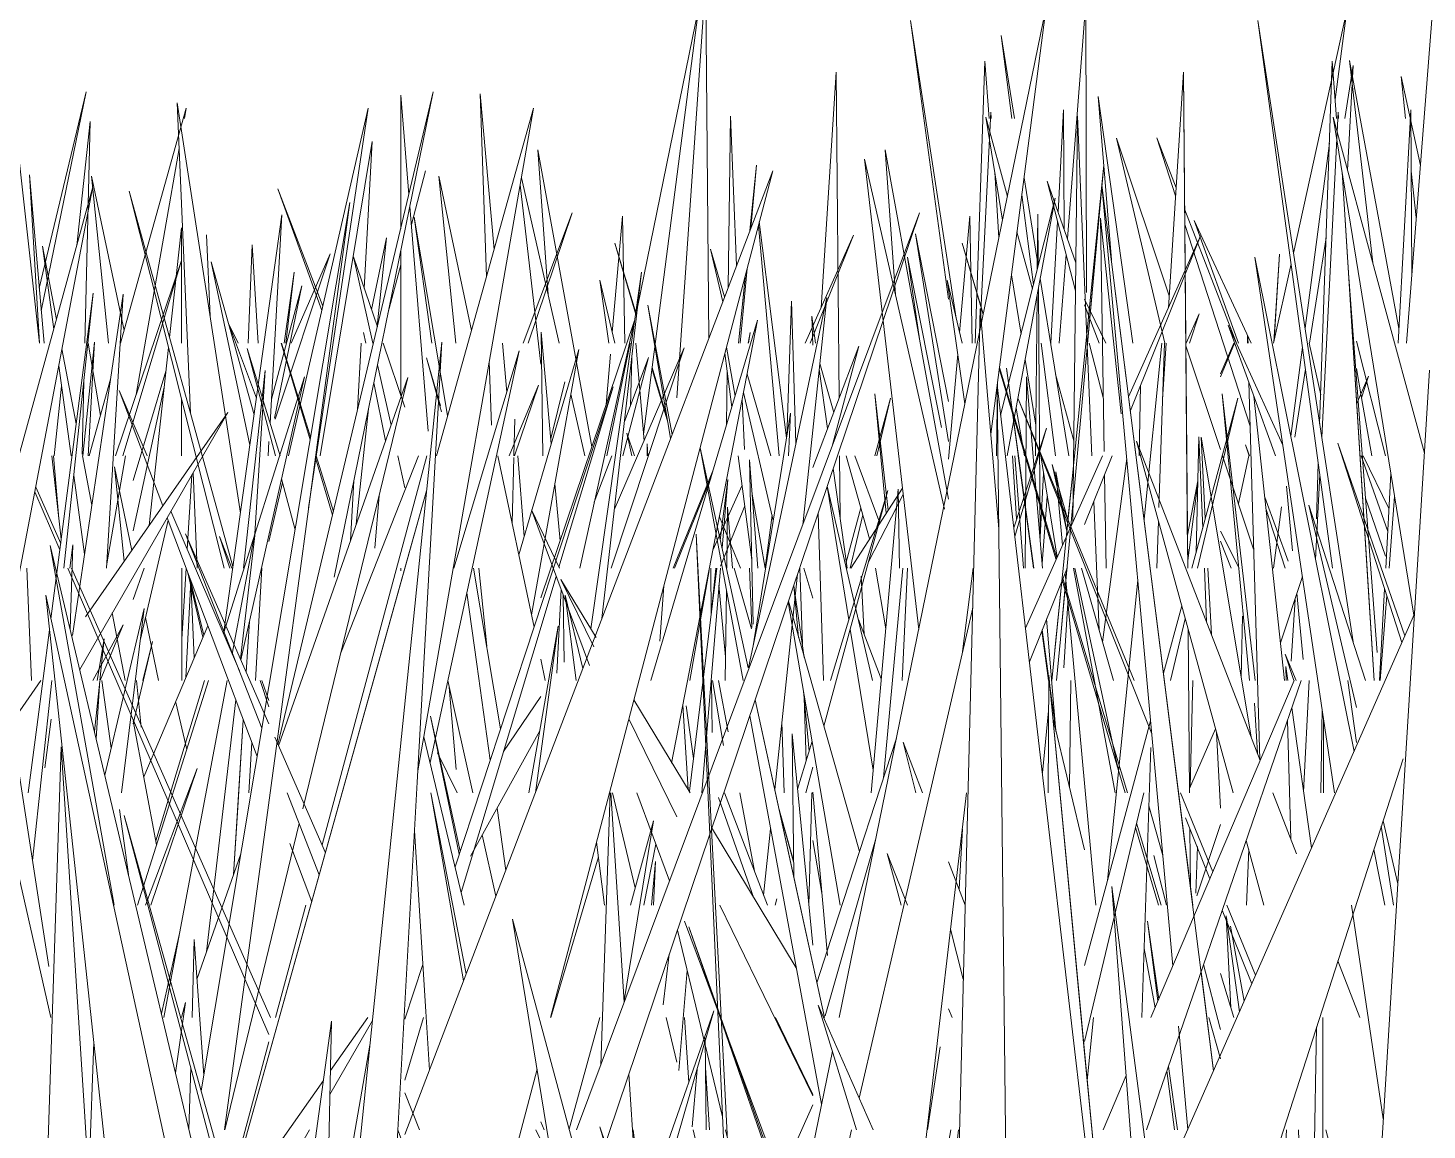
# Model space of a CAD drawing. Header units: millimetres. Extents: x -9575 to 27274, y -4387 to 11354.
# Drawn here: x -6753.72 to -6719.36, y 3088.62 to 3115.67 of the extents above; entities that cross this region are included whole.
import ezdxf

# ---------------------------------------------------------------- set-up
doc = ezdxf.new("R2010")
doc.units = ezdxf.units.MM
doc.layers.add('G-IMPT', color=8, linetype='Continuous', lineweight=9)

# ---------------------------------------------------------------- blocks, each defined once
blk = doc.blocks.new('Grass Array - 25_dwg-439225-North')
at = {"layer": 'G-IMPT'}
for p, q in [((-6737.783, 3106.59), (-6737.071, 3116.865)), ((-6736.998, 3108.05), (-6737.071, 3116.865)), ((-6722.636, 3110.147), (-6721.327, 3116.099)), ((-6721.614, 3113.917), (-6721.327, 3116.099)), ((-6729.816, 3115.485), (-6729.552, 3113.449)), ((-6729.816, 3115.485), (-6729.489, 3113.449)), ((-6720.692, 3109.908), (-6721.257, 3114.87)), ((-6720.047, 3108.298), (-6721.257, 3114.87)), ((-6719.883, 3113.449), (-6719.995, 3114.484)), ((-6719.521, 3112.296), (-6719.995, 3114.484)), ((-6749.728, 3106.217), (-6750.053, 3113.837)), ((-6748.502, 3103.758), (-6750.053, 3113.837)), ((-6744.564, 3114.024), (-6744.364, 3111.583)), ((-6744.564, 3114.024), (-6744.563, 3110.745)), ((-6742.272, 3110.235), (-6742.614, 3114.054)), ((-6742.46, 3109.559), (-6742.614, 3114.054)), ((-6745.265, 3112.881), (-6746.541, 3105.172)), ((-6746.541, 3105.172), (-6745.265, 3112.881)), ((-6745.265, 3112.881), (-6745.46, 3109.28)), ((-6725.794, 3107.931), (-6726.981, 3112.967)), ((-6725.689, 3109.094), (-6726.981, 3112.967)), ((-6722.354, 3108.304), (-6721.756, 3112.843)), ((-6719.62, 3111.022), (-6719.743, 3112.16)), ((-6729.255, 3111.997), (-6728.907, 3109.831)), ((-6727.99, 3109.216), (-6728.69, 3111.915)), ((-6727.982, 3109.909), (-6728.69, 3111.915)), ((-6748.684, 3102.449), (-6751.236, 3111.662)), ((-6748.902, 3102.413), (-6751.236, 3111.662)), ((-6746.5, 3108.739), (-6747.582, 3111.72)), ((-6746.476, 3108.844), (-6747.582, 3111.72)), ((-6729.83, 3106.166), (-6728.488, 3111.492)), ((-6729.67, 3105.172), (-6728.488, 3111.492)), ((-6729.31, 3111.578), (-6729.023, 3109.368)), ((-6744.339, 3111.288), (-6743.887, 3105.776)), ((-6728.93, 3109.739), (-6728.917, 3111.1)), ((-6728.907, 3109.827), (-6728.917, 3111.1)), ((-6749.947, 3110.767), (-6750.241, 3108.071)), ((-6749.947, 3110.767), (-6749.946, 3107.931)), ((-6727.284, 3105.273), (-6727.374, 3111.006)), ((-6726.872, 3106.196), (-6727.374, 3111.006)), ((-6749.246, 3108.593), (-6749.338, 3110.596)), ((-6745.282, 3108.761), (-6744.913, 3110.517)), ((-6745.141, 3108.35), (-6744.913, 3110.517)), ((-6731.922, 3110.619), (-6731.107, 3105.519)), ((-6731.922, 3110.619), (-6731.107, 3106.503)), ((-6748.212, 3110.346), (-6748.307, 3107.931)), ((-6748.212, 3110.346), (-6748.068, 3107.931)), ((-6747.649, 3106.068), (-6746.298, 3110.126)), ((-6747.254, 3107.931), (-6746.298, 3110.126)), ((-6744.563, 3110.195), (-6744.562, 3106.657)), ((-6736.61, 3109.068), (-6736.953, 3110.241)), ((-6736.655, 3108.95), (-6736.953, 3110.241)), ((-6751.565, 3105.172), (-6749.952, 3109.96)), ((-6751.392, 3105.172), (-6749.952, 3109.96)), ((-6748.269, 3105.43), (-6749.222, 3109.929)), ((-6748.165, 3106.177), (-6749.222, 3109.929)), ((-6723.124, 3107.931), (-6722.695, 3109.878)), ((-6728.857, 3109.521), (-6728.157, 3105.172)), ((-6747.74, 3106.559), (-6746.993, 3109.345)), ((-6747.661, 3106.093), (-6746.993, 3109.345)), ((-6734.099, 3109.059), (-6736.02, 3099.962)), ((-6734.099, 3109.059), (-6734.69, 3103.476)), ((-6728.974, 3105.172), (-6728.936, 3109.098)), ((-6728.859, 3103.095), (-6728.903, 3109.271)), ((-6735.084, 3105.634), (-6734.968, 3108.969)), ((-6734.856, 3105.472), (-6734.968, 3108.969)), ((-6727.246, 3107.931), (-6727.769, 3109.014)), ((-6727.406, 3107.931), (-6727.769, 3108.879)), ((-6741.123, 3101.682), (-6738.824, 3108.493)), ((-6740.168, 3102.413), (-6738.824, 3108.493)), ((-6734.445, 3107.881), (-6734.468, 3108.6)), ((-6734.374, 3107.931), (-6734.468, 3108.6)), ((-6745.422, 3107.931), (-6745.477, 3108.198)), ((-6740.867, 3105.462), (-6741.114, 3108.202)), ((-6741.07, 3105.172), (-6741.114, 3108.202)), ((-6750.268, 3107.826), (-6750.745, 3103.456)), ((-6745.533, 3107.931), (-6745.622, 3106.299)), ((-6741.957, 3106.728), (-6742.065, 3107.931)), ((-6741.664, 3102.736), (-6740.19, 3107.775)), ((-6741.353, 3101.267), (-6740.19, 3107.775)), ((-6739.396, 3102.413), (-6737.603, 3107.817)), ((-6739.319, 3103.843), (-6737.603, 3107.817)), ((-6736.43, 3106.366), (-6736.602, 3107.688)), ((-6736.352, 3106.629), (-6736.563, 3107.837)), ((-6733.311, 3107.862), (-6734.445, 3104.88)), ((-6733.311, 3107.862), (-6733.955, 3105.441)), ((-6728.837, 3107.931), (-6728.479, 3105.172)), ((-6727.304, 3106.569), (-6727.657, 3107.931)), ((-6724.431, 3105.323), (-6725.279, 3107.866)), ((-6722.704, 3105.647), (-6722.416, 3107.833)), ((-6721.969, 3106.663), (-6722.255, 3107.931)), ((-6743.584, 3106.394), (-6743.934, 3107.576)), ((-6743.563, 3106.246), (-6743.934, 3107.576)), ((-6742.336, 3105.919), (-6742.389, 3107.476)), ((-6739.109, 3105.172), (-6738.475, 3107.581)), ((-6739.074, 3105.989), (-6738.475, 3107.581)), ((-6733.929, 3106.236), (-6734.27, 3107.438)), ((-6744.936, 3105.536), (-6745.225, 3106.959)), ((-6740.533, 3106.985), (-6740.878, 3105.592)), ((-6735.47, 3105.172), (-6736.055, 3107.172)), ((-6734.081, 3105.836), (-6734.285, 3107.296)), ((-6729.928, 3105.172), (-6729.909, 3106.965)), ((-6729.192, 3107.107), (-6729.231, 3102.413)), ((-6729.192, 3107.107), (-6728.802, 3102.413)), ((-6728.802, 3102.413), (-6729.192, 3107.107)), ((-6735.414, 3103.577), (-6736.142, 3106.727)), ((-6749.945, 3106.546), (-6749.944, 3105.172)), ((-6745.654, 3103.489), (-6745.355, 3106.326)), ((-6741.786, 3105.172), (-6741.762, 3106.069)), ((-6735.916, 3100.451), (-6734.991, 3106.212)), ((-6735.038, 3105.172), (-6734.991, 3106.212)), ((-6739.014, 3105.724), (-6738.89, 3105.172)), ((-6739.014, 3105.724), (-6738.825, 3105.172)), ((-6738.825, 3105.172), (-6739.014, 3105.724)), ((-6724.96, 3105.631), (-6725.031, 3102.787)), ((-6724.96, 3105.631), (-6724.867, 3103.393)), ((-6723.715, 3105.172), (-6723.813, 3105.44)), ((-6723.727, 3105.172), (-6723.813, 3105.44)), ((-6751.354, 3102.584), (-6751.591, 3104.896)), ((-6751.17, 3102.848), (-6751.591, 3104.896)), ((-6741.829, 3103.521), (-6741.787, 3105.128)), ((-6741.531, 3103.189), (-6741.691, 3105.172)), ((-6739.81, 3104.032), (-6739.381, 3105.172)), ((-6735.942, 3102.614), (-6736.275, 3105.172)), ((-6735.793, 3102.413), (-6735.996, 3105.069)), ((-6735.907, 3101.036), (-6735.996, 3105.069)), ((-6733.047, 3103.127), (-6733.627, 3105.172)), ((-6732.797, 3103.515), (-6733.41, 3105.172)), ((-6723.615, 3102.879), (-6724.38, 3105.172)), ((-6723.989, 3103.998), (-6723.731, 3105.172)), ((-6749.808, 3102.877), (-6749.697, 3104.692)), ((-6749.565, 3102.413), (-6749.665, 3104.748)), ((-6745.716, 3104.56), (-6745.796, 3103.084)), ((-6737.876, 3102.413), (-6736.894, 3104.804)), ((-6737.839, 3102.413), (-6736.949, 3104.619)), ((-6733.602, 3102.413), (-6733.944, 3104.855)), ((-6727.239, 3102.413), (-6727.275, 3104.709)), ((-6725.24, 3103.224), (-6724.987, 3104.555)), ((-6740.651, 3103.08), (-6740.778, 3104.484)), ((-6735.615, 3102.413), (-6735.932, 3104.224)), ((-6733.56, 3101.143), (-6734.09, 3104.422)), ((-6732.975, 3099.654), (-6734.089, 3104.425)), ((-6733.508, 3102.413), (-6732.242, 3104.375)), ((-6733.074, 3102.569), (-6732.224, 3104.222)), ((-6733.012, 3096.895), (-6732.343, 3104.353)), ((-6732.315, 3102.413), (-6732.343, 3104.353)), ((-6725.235, 3102.599), (-6724.988, 3104.507)), ((-6722.657, 3102.836), (-6722.811, 3104.42)), ((-6736.535, 3103.907), (-6736.555, 3102.413)), ((-6736.555, 3102.413), (-6736.535, 3103.907)), ((-6736.535, 3103.907), (-6736.415, 3102.413)), ((-6722.767, 3102.583), (-6723.342, 3104.154)), ((-6722.843, 3102.413), (-6723.312, 3103.877)), ((-6722.933, 3103.915), (-6723.131, 3102.413)), ((-6720.38, 3102.705), (-6720.869, 3104.126)), ((-6734.184, 3099.654), (-6734.314, 3103.759)), ((-6723.968, 3102.413), (-6724.431, 3103.322)), ((-6724.169, 3102.413), (-6724.431, 3103.074)), ((-6749.943, 3102.413), (-6749.942, 3099.654)), ((-6749.942, 3100.666), (-6749.836, 3102.413)), ((-6744.561, 3102.413), (-6744.561, 3102.349)), ((-6736.942, 3101.259), (-6736.951, 3102.413)), ((-6734.818, 3102.266), (-6735.378, 3096.975)), ((-6734.699, 3100.544), (-6734.758, 3102.413)), ((-6734.445, 3101.67), (-6734.662, 3102.413)), ((-6724.826, 3102.413), (-6724.771, 3101.089)), ((-6749.841, 3099.725), (-6749.716, 3102.093)), ((-6749.634, 3100.212), (-6749.716, 3102.093)), ((-6740.733, 3099.833), (-6740.625, 3101.885)), ((-6738.103, 3101.973), (-6738.196, 3100.618)), ((-6736.562, 3101.867), (-6736.592, 3099.654)), ((-6736.592, 3099.654), (-6736.562, 3101.867)), ((-6740.549, 3100.105), (-6740.572, 3101.741)), ((-6722.399, 3100.168), (-6722.556, 3101.794)), ((-6750.513, 3099.654), (-6750.832, 3101.202)), ((-6728.699, 3101.167), (-6728.47, 3098.4)), ((-6728.47, 3098.4), (-6728.699, 3101.167)), ((-6732.963, 3097.45), (-6733.523, 3100.917)), ((-6750.936, 3098.51), (-6751.054, 3099.654)), ((-6743.371, 3099.493), (-6743.204, 3097.469)), ((-6736.918, 3098.378), (-6736.929, 3099.654)), ((-6725.108, 3099.654), (-6725.173, 3097.04)), ((-6734.607, 3097.682), (-6734.657, 3099.238)), ((-6735.146, 3096.895), (-6735.202, 3098.637)), ((-6734.537, 3094.136), (-6734.47, 3096.895)), ((-6735.48, 3096.011), (-6735.652, 3094.384)), ((-6734.218, 3094.433), (-6734.445, 3095.727))]:
    blk.add_line(p, q, dxfattribs=at)
blk = doc.blocks.new('Grass Array - Grass Array-440235-North')
blk.add_blockref('Grass Array - 25_dwg-439225-North', (0, 0))
blk = doc.blocks.new('Grass Array - 25_dwg-V28-North')
at = {"layer": 'G-IMPT'}
for p, q in [((-6727.713, 3108.162), (-6727.293, 3112.304)), ((-6727.695, 3107.931), (-6727.293, 3112.304)), ((-6728.175, 3103.596), (-6728.042, 3104.91)), ((-6728.451, 3102.658), (-6728.866, 3104.036)), ((-6728.469, 3102.618), (-6728.865, 3103.951)), ((-6728.499, 3100.404), (-6728.328, 3102.09)), ((-6728.361, 3100.67), (-6728.243, 3101.959))]:
    blk.add_line(p, q, dxfattribs=at)
blk = doc.blocks.new('Grass Array - 25_dwg-V32-North')
at = {"layer": 'G-IMPT'}
for p, q in [((-6727.713, 3108.162), (-6727.293, 3112.304)), ((-6727.695, 3107.931), (-6727.293, 3112.304)), ((-6728.469, 3102.618), (-6729.864, 3107.312)), ((-6728.451, 3102.658), (-6729.86, 3107.339)), ((-6729.219, 3103.847), (-6729.397, 3105.172)), ((-6729.218, 3103.902), (-6729.392, 3105.172)), ((-6728.175, 3103.596), (-6728.042, 3104.91)), ((-6728.574, 3099.654), (-6728.328, 3102.09)), ((-6728.361, 3100.67), (-6728.243, 3101.959)), ((-6737.126, 3099.764), (-6737.198, 3101.162)), ((-6737.143, 3099.654), (-6737.209, 3101.1))]:
    blk.add_line(p, q, dxfattribs=at)
blk = doc.blocks.new('Grass Array - 25_dwg-V36-North')
at = {"layer": 'G-IMPT'}
for p, q in [((-6727.713, 3108.162), (-6727.293, 3112.304)), ((-6727.695, 3107.931), (-6727.293, 3112.304)), ((-6728.469, 3102.618), (-6729.864, 3107.312)), ((-6728.451, 3102.658), (-6729.86, 3107.339)), ((-6729.026, 3102.413), (-6729.685, 3107.322)), ((-6729.015, 3102.413), (-6729.685, 3107.322)), ((-6728.175, 3103.596), (-6728.042, 3104.91)), ((-6728.574, 3099.654), (-6728.328, 3102.09)), ((-6728.361, 3100.67), (-6728.243, 3101.959)), ((-6737.126, 3099.764), (-6737.198, 3101.162)), ((-6737.143, 3099.654), (-6737.209, 3101.1)), ((-6728.656, 3099.654), (-6728.819, 3100.868)), ((-6728.465, 3098.381), (-6728.808, 3100.896))]:
    blk.add_line(p, q, dxfattribs=at)
blk = doc.blocks.new('Grass Array - Grass Array-440908-North')
for name in ['Grass Array - 25_dwg-V32-North', 'Grass Array - 25_dwg-V36-North', 'Grass Array - 25_dwg-V36-North', 'Grass Array - 25_dwg-V28-North']:
    blk.add_blockref(name, (0, 0))
blk = doc.blocks.new('Grass Array - 25_dwg-V38-North')
at = {"layer": 'G-IMPT'}
for p, q in [((-6735.986, 3110.702), (-6735.823, 3112.304)), ((-6735.966, 3110.754), (-6735.823, 3112.304)), ((-6723.118, 3107.958), (-6722.983, 3110.12)), ((-6723.108, 3108.002), (-6722.983, 3110.12)), ((-6736.225, 3107.931), (-6736.056, 3109.77)), ((-6736.243, 3108.162), (-6736.095, 3109.62)), ((-6738.001, 3105.991), (-6738.394, 3107.312)), ((-6738.024, 3106.123), (-6738.39, 3107.339))]:
    blk.add_line(p, q, dxfattribs=at)
blk = doc.blocks.new('Grass Array - 25_dwg-V42-North')
at = {"layer": 'G-IMPT'}
for p, q in [((-6727.74, 3116.294), (-6728.191, 3110.501)), ((-6727.74, 3116.294), (-6727.723, 3109.175)), ((-6738.75, 3108.822), (-6737.241, 3116.187)), ((-6738.603, 3105.703), (-6737.241, 3116.187)), ((-6730.922, 3108.551), (-6732.04, 3115.854)), ((-6731.107, 3109.011), (-6732.04, 3115.854)), ((-6730.456, 3107.931), (-6730.216, 3114.861)), ((-6730.109, 3113.449), (-6730.216, 3114.861)), ((-6733.866, 3114.584), (-6734.238, 3108.803)), ((-6733.866, 3114.584), (-6733.798, 3106.58)), ((-6733.798, 3106.58), (-6733.866, 3114.584)), ((-6721.376, 3113.449), (-6721.172, 3114.749)), ((-6721.311, 3112.185), (-6721.172, 3114.749)), ((-6753.441, 3109.285), (-6752.293, 3114.105)), ((-6753.393, 3108.729), (-6752.293, 3114.105)), ((-6727.109, 3109.984), (-6727.434, 3113.989)), ((-6727.434, 3113.989), (-6726.584, 3107.931)), ((-6749.833, 3113.7), (-6751.446, 3107.931)), ((-6751.446, 3107.931), (-6749.833, 3113.7)), ((-6749.833, 3113.7), (-6749.877, 3113.449)), ((-6736.519, 3109.305), (-6736.468, 3113.505)), ((-6736.314, 3109.843), (-6736.468, 3113.505)), ((-6730.068, 3113.603), (-6730.342, 3108.225)), ((-6729.783, 3110.952), (-6730.195, 3113.486)), ((-6729.664, 3111.534), (-6730.195, 3113.486)), ((-6730.068, 3113.603), (-6730.059, 3113.449)), ((-6730.059, 3113.449), (-6730.068, 3113.603)), ((-6728.42, 3111.151), (-6728.282, 3113.659)), ((-6728.265, 3110.713), (-6728.282, 3113.659)), ((-6725.991, 3112.972), (-6725.531, 3111.55)), ((-6725.991, 3112.972), (-6725.518, 3111.751)), ((-6725.518, 3111.751), (-6725.991, 3112.972)), ((-6750.005, 3112.715), (-6751.06, 3106.671)), ((-6740.942, 3109.121), (-6741.193, 3112.679)), ((-6739.871, 3105.392), (-6741.193, 3112.679)), ((-6744.303, 3110.847), (-6743.958, 3112.163)), ((-6735.986, 3110.702), (-6735.823, 3112.304)), ((-6735.966, 3110.754), (-6735.823, 3112.304)), ((-6729.975, 3112.135), (-6729.873, 3110.516)), ((-6729.873, 3110.516), (-6729.975, 3112.135)), ((-6751.74, 3107.931), (-6752.159, 3112.037)), ((-6751.358, 3108.246), (-6752.159, 3112.037)), ((-6741.123, 3107.418), (-6741.631, 3111.82)), ((-6740.67, 3107.931), (-6741.6, 3111.997)), ((-6741.553, 3107.931), (-6740.355, 3111.134)), ((-6741.436, 3107.931), (-6740.355, 3111.134)), ((-6725.307, 3111.206), (-6724.04, 3107.931)), ((-6724.04, 3107.931), (-6725.307, 3111.206)), ((-6739.367, 3108.198), (-6739.119, 3111.048)), ((-6739.061, 3107.931), (-6739.119, 3111.048)), ((-6735.78, 3110.823), (-6735.266, 3105.172)), ((-6735.756, 3110.912), (-6735.088, 3105.609)), ((-6735.088, 3105.609), (-6735.756, 3110.912)), ((-6728.598, 3107.931), (-6728.433, 3110.924)), ((-6725.304, 3110.848), (-6723.704, 3105.896)), ((-6723.985, 3107.931), (-6725.074, 3110.944)), ((-6723.673, 3107.931), (-6725.074, 3110.944)), ((-6738.785, 3108.651), (-6739.308, 3110.39)), ((-6738.788, 3108.638), (-6739.308, 3110.39)), ((-6734.627, 3107.931), (-6733.441, 3110.587)), ((-6734.509, 3107.931), (-6733.441, 3110.587)), ((-6729.048, 3109.268), (-6729.428, 3110.666)), ((-6722.242, 3107.931), (-6721.836, 3110.52)), ((-6728.221, 3110.108), (-6728.391, 3107.931)), ((-6723.118, 3107.958), (-6722.983, 3110.12)), ((-6723.108, 3108.002), (-6722.983, 3110.12)), ((-6744.877, 3108.663), (-6744.563, 3109.858)), ((-6736.225, 3107.931), (-6736.056, 3109.77)), ((-6731.81, 3107.981), (-6732.118, 3110.043)), ((-6731.278, 3105.866), (-6732.118, 3110.043)), ((-6747.43, 3107.931), (-6747.182, 3109.678)), ((-6747.382, 3107.931), (-6747.182, 3109.678)), ((-6739.452, 3107.931), (-6739.676, 3109.479)), ((-6739.302, 3107.931), (-6739.676, 3109.479)), ((-6736.266, 3107.931), (-6736.095, 3109.62)), ((-6729.329, 3108.153), (-6729.565, 3109.609)), ((-6725.272, 3107.931), (-6724.953, 3108.655)), ((-6725.187, 3107.931), (-6724.953, 3108.655)), ((-6752.085, 3107.957), (-6752.37, 3105.172)), ((-6752.085, 3107.957), (-6752.241, 3105.172)), ((-6751.941, 3106.159), (-6752.241, 3107.931)), ((-6739.52, 3106.431), (-6739.413, 3107.661)), ((-6739.498, 3105.172), (-6738.932, 3107.931)), ((-6738.588, 3105.534), (-6738.79, 3107.931)), ((-6724.431, 3107.184), (-6724.105, 3107.931)), ((-6724.431, 3107.104), (-6724.087, 3107.931)), ((-6738.921, 3106.393), (-6738.891, 3107.583)), ((-6738.001, 3105.991), (-6738.394, 3107.312)), ((-6738.024, 3106.123), (-6738.39, 3107.339)), ((-6728.966, 3105.919), (-6729.228, 3107.533)), ((-6751.692, 3107.049), (-6752.217, 3105.172)), ((-6752.217, 3105.172), (-6751.692, 3107.049)), ((-6751.139, 3104.563), (-6750.331, 3107.246)), ((-6736.56, 3105.929), (-6736.544, 3107.24)), ((-6728.035, 3105.54), (-6728.48, 3107.177)), ((-6722.604, 3105.628), (-6722.342, 3107.293)), ((-6751.139, 3103.33), (-6750.374, 3106.856)), ((-6740.039, 3105.172), (-6740.385, 3106.685)), ((-6732.591, 3103.834), (-6732.922, 3106.69)), ((-6732.64, 3103.758), (-6732.922, 3106.69)), ((-6736.123, 3105.32), (-6736.175, 3106.554)), ((-6732.916, 3105.172), (-6732.535, 3106.583)), ((-6732.871, 3105.172), (-6732.535, 3106.583)), ((-6729.452, 3106.34), (-6729.245, 3105.172)), ((-6751.322, 3105.172), (-6751.785, 3102.52)), ((-6733.787, 3105.172), (-6733.774, 3103.639)), ((-6733.774, 3103.639), (-6733.787, 3105.172)), ((-6729.535, 3105.172), (-6729.436, 3103.619)), ((-6729.436, 3103.619), (-6729.535, 3105.172)), ((-6729.269, 3102.413), (-6729.479, 3105.172)), ((-6728.441, 3102.681), (-6728.845, 3105.172)), ((-6728.86, 3103.182), (-6728.774, 3104.734)), ((-6736.895, 3102.851), (-6736.181, 3104.45)), ((-6745.202, 3102.902), (-6745.095, 3104.197)), ((-6736.708, 3102.463), (-6736.114, 3103.939)), ((-6733.623, 3102.557), (-6733.263, 3103.888)), ((-6728.811, 3102.522), (-6728.683, 3104.173)), ((-6736.218, 3102.413), (-6736.736, 3103.67)), ((-6735.444, 3103.708), (-6735.615, 3102.415)), ((-6733.528, 3102.413), (-6733.216, 3103.723)), ((-6736.942, 3101.26), (-6736.825, 3102.413)), ((-6735.949, 3100.925), (-6736.371, 3102.413)), ((-6735.939, 3100.951), (-6736.001, 3102.413)), ((-6733.184, 3100.786), (-6733.258, 3102.212)), ((-6732.651, 3100.92), (-6732.901, 3102.413)), ((-6736.747, 3101.992), (-6736.585, 3100.23)), ((-6728.276, 3099.966), (-6728.177, 3101.561)), ((-6722.697, 3100.126), (-6722.597, 3101.645)), ((-6733.324, 3101.15), (-6732.761, 3099.696))]:
    blk.add_line(p, q, dxfattribs=at)
blk = doc.blocks.new('Grass Array - Grass Array-V47-North')
for name in ['Grass Array - 25_dwg-V42-North', 'Grass Array - 25_dwg-V38-North', 'Grass Array - 25_dwg-V38-North', 'Grass Array - 25_dwg-V38-North']:
    blk.add_blockref(name, (0, 0))
blk = doc.blocks.new('Grass Array - 25_dwg-V49-North')
at = {"layer": 'G-IMPT'}
for p, q in [((-6719.21, 3116.294), (-6719.861, 3107.931)), ((-6731.173, 3104.17), (-6728.711, 3116.187)), ((-6730.073, 3105.703), (-6728.711, 3116.187)), ((-6753.436, 3107.931), (-6754.29, 3115.61)), ((-6721.174, 3100.602), (-6723.51, 3115.854)), ((-6721.874, 3103.86), (-6723.51, 3115.854)), ((-6721.994, 3105.953), (-6721.686, 3114.861)), ((-6721.579, 3113.449), (-6721.686, 3114.861)), ((-6725.335, 3114.584), (-6725.708, 3108.803)), ((-6725.335, 3114.584), (-6725.236, 3102.741)), ((-6725.234, 3102.413), (-6725.335, 3114.584)), ((-6747.578, 3098.083), (-6743.763, 3114.105)), ((-6746.201, 3102.192), (-6743.763, 3114.105)), ((-6747.317, 3105.172), (-6745.362, 3113.705)), ((-6746.825, 3103.891), (-6745.362, 3113.705)), ((-6741.303, 3113.7), (-6744.141, 3097.439)), ((-6741.303, 3113.7), (-6743.687, 3105.172)), ((-6743.687, 3105.172), (-6741.303, 3113.7)), ((-6728.059, 3103.536), (-6727.938, 3113.505)), ((-6727.587, 3105.172), (-6727.938, 3113.505)), ((-6721.538, 3113.603), (-6721.944, 3105.629)), ((-6719.679, 3101.255), (-6721.665, 3113.486)), ((-6719.42, 3105.23), (-6721.665, 3113.486)), ((-6721.538, 3113.603), (-6721.529, 3113.449)), ((-6721.529, 3113.449), (-6721.538, 3113.603)), ((-6720.068, 3107.931), (-6719.752, 3113.659)), ((-6719.729, 3109.618), (-6719.752, 3113.659)), ((-6752.194, 3113.373), (-6752.522, 3110.328)), ((-6752.194, 3113.373), (-6752.325, 3107.931)), ((-6732.412, 3109.121), (-6732.663, 3112.679)), ((-6731.107, 3104.106), (-6732.663, 3112.679)), ((-6740.884, 3091.377), (-6735.428, 3112.163)), ((-6739.707, 3100.956), (-6735.428, 3112.163)), ((-6731.842, 3100.905), (-6733.173, 3112.449)), ((-6731.208, 3103.859), (-6733.173, 3112.449)), ((-6728.574, 3099.654), (-6727.293, 3112.304)), ((-6728.361, 3100.67), (-6727.293, 3112.304)), ((-6721.445, 3112.135), (-6720.801, 3101.96)), ((-6720.655, 3099.654), (-6721.445, 3112.135)), ((-6753.434, 3107.931), (-6753.679, 3112.067)), ((-6753.325, 3107.931), (-6753.679, 3112.067)), ((-6743.21, 3107.931), (-6743.629, 3112.037)), ((-6742.828, 3108.246), (-6743.629, 3112.037)), ((-6727.34, 3111.815), (-6725.598, 3092.648)), ((-6727.34, 3111.815), (-6725.901, 3100.398)), ((-6724.6, 3090.071), (-6727.34, 3111.815)), ((-6762.633, 3073.653), (-6752.134, 3111.737)), ((-6754.308, 3100.295), (-6752.134, 3111.737)), ((-6749.466, 3089.58), (-6745.813, 3111.385)), ((-6748.907, 3100.849), (-6747.482, 3111.083)), ((-6747.773, 3105.973), (-6747.482, 3111.083)), ((-6747.339, 3100.092), (-6745.813, 3111.385)), ((-6736.973, 3095.88), (-6731.825, 3111.134)), ((-6736.004, 3099.962), (-6731.825, 3111.134)), ((-6743.411, 3106.159), (-6744.234, 3111.029)), ((-6743.8, 3107.931), (-6744.234, 3111.029)), ((-6730.836, 3108.198), (-6730.589, 3111.048)), ((-6730.531, 3107.931), (-6730.589, 3111.048)), ((-6730.255, 3108.651), (-6730.778, 3110.39)), ((-6730.258, 3108.638), (-6730.778, 3110.39)), ((-6726.685, 3106.615), (-6724.911, 3110.587)), ((-6726.643, 3106.281), (-6724.911, 3110.587)), ((-6753.087, 3108.28), (-6753.365, 3110.314)), ((-6753.022, 3108.515), (-6753.365, 3110.314)), ((-6745.251, 3107.931), (-6745.724, 3110.052)), ((-6745.137, 3108.336), (-6745.724, 3110.052)), ((-6721.626, 3096.895), (-6723.587, 3110.043)), ((-6721.411, 3099.208), (-6723.587, 3110.043)), ((-6739.893, 3100.922), (-6738.652, 3109.678)), ((-6739.623, 3101.175), (-6738.652, 3109.678)), ((-6730.707, 3106.444), (-6731.146, 3109.479)), ((-6730.772, 3107.931), (-6731.146, 3109.479)), ((-6720.581, 3100.338), (-6721.281, 3109.545)), ((-6753.156, 3101.165), (-6752.115, 3109.161)), ((-6752.836, 3102.413), (-6752.115, 3109.161)), ((-6752.627, 3100.759), (-6751.382, 3109.137)), ((-6751.791, 3102.413), (-6751.382, 3109.137)), ((-6737.899, 3105.692), (-6738.498, 3108.87)), ((-6737.934, 3105.6), (-6738.498, 3108.87)), ((-6730.954, 3084.079), (-6730.331, 3108.781)), ((-6729.877, 3103.376), (-6730.331, 3108.781)), ((-6748.108, 3106.583), (-6748.792, 3108.415)), ((-6748.557, 3107.931), (-6748.792, 3108.415)), ((-6738.423, 3099.654), (-6735.798, 3108.496)), ((-6737.91, 3097.625), (-6735.798, 3108.496)), ((-6723.082, 3105.172), (-6724.238, 3108.375)), ((-6722.9, 3105.434), (-6724.238, 3108.375)), ((-6736.029, 3107.931), (-6735.978, 3108.2)), ((-6735.978, 3108.2), (-6736.025, 3107.931)), ((-6723.749, 3107.931), (-6723.77, 3108.129)), ((-6723.764, 3107.931), (-6723.77, 3108.129)), ((-6720.375, 3105.172), (-6721.093, 3107.986)), ((-6752.533, 3105.955), (-6752.883, 3107.791)), ((-6747.525, 3105.172), (-6748.339, 3107.8)), ((-6747.642, 3105.172), (-6748.339, 3107.8)), ((-6746.789, 3105.558), (-6747.499, 3107.931)), ((-6746.778, 3105.624), (-6747.491, 3107.931)), ((-6743.555, 3107.957), (-6746.553, 3078.615)), ((-6744.461, 3106.362), (-6744.998, 3107.931)), ((-6743.555, 3107.957), (-6744.157, 3097.154)), ((-6743.844, 3097.642), (-6741.651, 3107.745)), ((-6743.257, 3102.413), (-6741.651, 3107.745)), ((-6731.107, 3105.083), (-6730.883, 3107.661)), ((-6726.306, 3103.612), (-6725.869, 3107.931)), ((-6725.942, 3103.896), (-6725.806, 3107.931)), ((-6725.764, 3107.931), (-6725.853, 3106.551)), ((-6752.661, 3105.172), (-6752.963, 3107.375)), ((-6744.802, 3105.917), (-6745.134, 3107.405)), ((-6728.469, 3102.618), (-6729.864, 3107.312)), ((-6728.451, 3102.658), (-6729.86, 3107.339)), ((-6729.026, 3102.413), (-6729.685, 3107.322)), ((-6729.015, 3102.413), (-6729.685, 3107.322)), ((-6720.967, 3106.595), (-6721.093, 3107.31)), ((-6752.348, 3106.982), (-6752.391, 3105.212)), ((-6748.92, 3100.806), (-6746.928, 3107.11)), ((-6748.49, 3100.162), (-6746.928, 3107.11)), ((-6747.891, 3107.265), (-6748.429, 3102.413)), ((-6747.891, 3107.265), (-6748.143, 3103.265)), ((-6748.143, 3103.265), (-6747.891, 3107.265)), ((-6747.563, 3098.048), (-6744.389, 3107.095)), ((-6746.967, 3096.505), (-6744.389, 3107.095)), ((-6723.463, 3097.715), (-6723.736, 3106.985)), ((-6721.093, 3106.44), (-6720.794, 3107.128)), ((-6720.967, 3106.595), (-6720.794, 3107.128)), ((-6719.95, 3096.661), (-6719.294, 3107.268)), ((-6752.894, 3106.875), (-6753.078, 3105.172)), ((-6750.792, 3105.172), (-6751.479, 3106.774)), ((-6750.41, 3103.937), (-6751.479, 3106.774)), ((-6743.229, 3095.078), (-6739.346, 3106.862)), ((-6741.9, 3105.172), (-6741.176, 3106.902)), ((-6741.772, 3105.172), (-6741.176, 3106.902)), ((-6740.677, 3102.434), (-6739.346, 3106.862)), ((-6728.691, 3096.418), (-6729.916, 3106.911)), ((-6729.26, 3048), (-6729.916, 3106.911)), ((-6726.393, 3106.902), (-6726.43, 3105.172)), ((-6723.578, 3099.654), (-6724.391, 3106.69)), ((-6723.717, 3099.654), (-6724.391, 3106.69)), ((-6722.857, 3099.654), (-6723.609, 3106.631)), ((-6726.551, 3099.654), (-6729.398, 3106.564)), ((-6726.116, 3098.347), (-6729.398, 3106.564)), ((-6725.132, 3102.413), (-6724.005, 3106.583)), ((-6724.998, 3102.413), (-6724.005, 3106.583)), ((-6720.967, 3106.595), (-6720.714, 3105.172)), ((-6752.449, 3099.925), (-6748.809, 3106.23)), ((-6752.306, 3101.219), (-6748.809, 3106.23)), ((-6729.507, 3103.404), (-6728.703, 3105.846)), ((-6729.482, 3103.187), (-6728.703, 3105.846)), ((-6724.802, 3103.632), (-6724.906, 3105.623)), ((-6723.68, 3098.273), (-6724.906, 3105.623)), ((-6747.819, 3105.172), (-6747.799, 3105.519)), ((-6738.493, 3105.172), (-6738.512, 3105.466)), ((-6738.512, 3105.172), (-6738.512, 3105.466)), ((-6737.209, 3105.361), (-6736.153, 3099.654)), ((-6737.209, 3105.361), (-6736.03, 3099.962)), ((-6736.03, 3099.962), (-6737.209, 3105.361)), ((-6726.492, 3105.529), (-6724.12, 3096.895)), ((-6726.492, 3105.529), (-6723.453, 3097.689)), ((-6719.903, 3100.747), (-6721.546, 3105.481)), ((-6719.973, 3100.587), (-6721.546, 3105.481)), ((-6752.901, 3103.125), (-6753.129, 3105.172)), ((-6752.957, 3103.628), (-6753.089, 3105.172)), ((-6752.152, 3103.96), (-6752.383, 3105.172)), ((-6746.237, 3103.713), (-6746.659, 3105.122)), ((-6746.216, 3103.804), (-6746.638, 3105.172)), ((-6746.497, 3095.62), (-6743.926, 3105.172)), ((-6746.035, 3100.334), (-6744.125, 3105.172)), ((-6744.461, 3104.386), (-6744.636, 3105.172)), ((-6741.289, 3100.964), (-6742.178, 3105.172)), ((-6729.219, 3100.938), (-6727.329, 3105.172)), ((-6728.19, 3103.244), (-6728.56, 3104.954)), ((-6728.176, 3103.598), (-6728.56, 3104.954)), ((-6727.769, 3103.48), (-6727.089, 3105.172)), ((-6726.73, 3105.105), (-6727.325, 3100.592)), ((-6722.074, 3103.62), (-6722.027, 3104.982)), ((-6720.322, 3103.313), (-6720.974, 3105.172)), ((-6720.291, 3103.873), (-6720.926, 3105.172)), ((-6752.33, 3102.758), (-6752.594, 3104.683)), ((-6747.159, 3103.352), (-6747.491, 3104.606)), ((-6736.715, 3103.101), (-6736.532, 3104.585)), ((-6736.672, 3102.902), (-6736.532, 3104.585)), ((-6728.473, 3104.775), (-6728.19, 3103.243)), ((-6728.473, 3104.775), (-6728.308, 3102.979)), ((-6721.991, 3104.714), (-6722.097, 3102.625)), ((-6720.372, 3102.413), (-6720.244, 3104.734)), ((-6752.936, 3102.859), (-6753.55, 3104.282)), ((-6752.915, 3103.016), (-6753.528, 3104.399)), ((-6748.972, 3086.271), (-6743.928, 3104.311)), ((-6747.799, 3103.069), (-6747.468, 3104.516)), ((-6743.928, 3104.311), (-6744.516, 3102.208)), ((-6734.171, 3098.533), (-6732.6, 3104.315)), ((-6734.01, 3099.654), (-6732.6, 3104.315)), ((-6731.173, 3104.17), (-6733.794, 3091.377)), ((-6727.406, 3100.877), (-6727.54, 3104.05)), ((-6721.093, 3098.99), (-6722.262, 3103.956)), ((-6720.867, 3099.654), (-6722.262, 3103.956)), ((-6720.29, 3102.413), (-6720.153, 3104.173)), ((-6750.956, 3100.665), (-6750.278, 3103.587)), ((-6748.092, 3097.785), (-6750.3, 3103.647)), ((-6748.526, 3099.887), (-6750.207, 3103.809)), ((-6739.93, 3100.019), (-6741.355, 3103.844)), ((-6740.667, 3102.413), (-6741.355, 3103.844)), ((-6725.992, 3102.413), (-6725.953, 3103.568)), ((-6721.874, 3103.86), (-6721.677, 3102.413)), ((-6749.847, 3103.254), (-6747.975, 3098.482)), ((-6749.847, 3103.254), (-6747.799, 3098.587)), ((-6747.799, 3098.587), (-6749.847, 3103.254)), ((-6748.711, 3102.413), (-6749.013, 3103.184)), ((-6748.762, 3102.413), (-6749.013, 3103.184)), ((-6748.705, 3100.305), (-6748.133, 3103.349)), ((-6748.501, 3100.186), (-6748.133, 3103.349)), ((-6736.973, 3095.88), (-6737.306, 3103.246)), ((-6736.784, 3093.163), (-6737.306, 3103.246)), ((-6749.146, 3086.025), (-6753.171, 3102.964)), ((-6751.599, 3094.136), (-6753.171, 3102.964)), ((-6752.691, 3102.413), (-6752.62, 3102.986)), ((-6752.684, 3100.915), (-6752.62, 3102.986)), ((-6753.744, 3102.413), (-6753.63, 3099.654)), ((-6747.799, 3090.963), (-6752.743, 3102.413)), ((-6751.481, 3099.777), (-6752.648, 3102.413)), ((-6751.139, 3101.64), (-6750.861, 3102.413)), ((-6749.42, 3100.717), (-6749.792, 3102.298)), ((-6749.398, 3100.768), (-6749.741, 3102.163)), ((-6748.972, 3086.271), (-6744.516, 3102.208)), ((-6748.134, 3099.654), (-6747.976, 3102.413)), ((-6742.112, 3098.469), (-6742.778, 3102.413)), ((-6742.452, 3100.497), (-6742.647, 3102.413)), ((-6742.44, 3096.568), (-6740.745, 3102.206)), ((-6737.475, 3096.932), (-6736.8, 3102.413)), ((-6736.992, 3102.352), (-6737.46, 3099.654)), ((-6737.169, 3096.895), (-6736.712, 3102.413)), ((-6732.704, 3097.265), (-6732.235, 3102.413)), ((-6732.246, 3099.654), (-6732.117, 3102.413)), ((-6730.766, 3100.363), (-6730.5, 3102.413)), ((-6729.123, 3100.113), (-6728.198, 3102.413)), ((-6726.716, 3096.895), (-6728.301, 3102.158)), ((-6728.245, 3102.296), (-6727.547, 3094.727)), ((-6728.036, 3102.413), (-6727.014, 3096.895)), ((-6726.932, 3097.433), (-6728.01, 3102.413)), ((-6727.06, 3099.654), (-6727.841, 3102.413)), ((-6724.654, 3100.786), (-6724.739, 3102.413)), ((-6722.418, 3102.206), (-6722.957, 3100.577)), ((-6742.695, 3100.057), (-6742.94, 3101.805)), ((-6739.821, 3100.479), (-6740.629, 3102.136)), ((-6739.765, 3100.712), (-6740.629, 3102.136)), ((-6734.652, 3100.221), (-6734.907, 3101.976)), ((-6734.791, 3100.711), (-6734.907, 3101.976)), ((-6727.448, 3099.181), (-6728.319, 3102.113)), ((-6727.205, 3094.742), (-6726.458, 3102.113)), ((-6720.655, 3099.654), (-6720.801, 3101.96)), ((-6720.4, 3101.907), (-6720.524, 3099.654)), ((-6752.24, 3092.058), (-6753.283, 3101.744)), ((-6748.095, 3078.043), (-6753.283, 3101.744)), ((-6740.258, 3099.654), (-6740.524, 3101.748)), ((-6740.093, 3099.946), (-6740.524, 3101.748)), ((-6735.047, 3101.587), (-6733.771, 3094.136)), ((-6735.043, 3101.597), (-6733.294, 3095.454)), ((-6733.294, 3095.454), (-6735.043, 3101.597)), ((-6725.83, 3099.829), (-6725.382, 3101.488)), ((-6720.504, 3099.654), (-6720.342, 3101.737)), ((-6751.833, 3097.332), (-6750.863, 3101.423)), ((-6751.329, 3099.654), (-6751.647, 3101.315)), ((-6751.42, 3096.895), (-6750.863, 3101.423)), ((-6732.055, 3094.802), (-6730.516, 3101.44)), ((-6727.171, 3084.228), (-6719.664, 3101.29)), ((-6725.656, 3099.654), (-6725.294, 3101.17)), ((-6723.922, 3099.726), (-6723.89, 3101.231)), ((-6753.503, 3098.505), (-6753.192, 3100.894)), ((-6752.125, 3099.654), (-6751.378, 3101.018)), ((-6751.947, 3099.654), (-6751.378, 3101.018)), ((-6750.877, 3097.286), (-6749.301, 3100.995)), ((-6748.28, 3101.098), (-6748.358, 3099.86)), ((-6748.358, 3099.86), (-6748.28, 3101.098)), ((-6739.707, 3100.956), (-6744.461, 3088.506)), ((-6741.414, 3096.895), (-6740.696, 3100.989)), ((-6741.25, 3096.895), (-6740.696, 3100.989)), ((-6728.656, 3099.654), (-6728.819, 3100.868)), ((-6728.465, 3098.381), (-6728.808, 3100.896)), ((-6725.187, 3096.895), (-6725.221, 3100.903)), ((-6725.187, 3096.895), (-6725.221, 3100.903)), ((-6752.02, 3099.654), (-6751.845, 3100.674)), ((-6751.953, 3099.654), (-6751.845, 3100.674)), ((-6751.139, 3098.589), (-6750.659, 3100.611)), ((-6750.899, 3099.654), (-6750.659, 3100.611)), ((-6728.361, 3100.67), (-6728.454, 3099.654)), ((-6747.339, 3100.092), (-6748.889, 3088.618)), ((-6741.012, 3099.654), (-6741.123, 3100.178)), ((-6725.113, 3094.136), (-6725.901, 3100.398)), ((-6722.628, 3099.654), (-6722.838, 3100.302)), ((-6722.572, 3099.654), (-6722.838, 3100.302)), ((-6751.481, 3099.777), (-6747.76, 3091.377)), ((-6742.695, 3100.057), (-6742.365, 3097.701)), ((-6736.004, 3099.962), (-6740.247, 3088.618)), ((-6728.645, 3099.785), (-6728.661, 3096.895)), ((-6728.645, 3099.785), (-6727.782, 3090.679)), ((-6726.803, 3080.341), (-6728.645, 3099.785)), ((-6722.813, 3099.654), (-6722.822, 3099.994)), ((-6722.774, 3099.654), (-6722.822, 3099.994)), ((-6754.477, 3098.108), (-6753.399, 3099.654)), ((-6753.203, 3092.635), (-6754.286, 3099.654)), ((-6753.604, 3095.233), (-6753.131, 3099.654)), ((-6752.086, 3098.4), (-6751.955, 3099.635)), ((-6752.046, 3098.228), (-6751.966, 3099.533)), ((-6751.677, 3097.989), (-6751.905, 3099.654)), ((-6751.027, 3094.136), (-6749.284, 3099.654)), ((-6750.578, 3095.719), (-6749.381, 3099.654)), ((-6749.994, 3093.442), (-6748.827, 3099.654)), ((-6747.799, 3099.008), (-6748.019, 3099.654)), ((-6747.799, 3099.163), (-6747.975, 3099.654)), ((-6742.792, 3096.895), (-6743.407, 3099.654)), ((-6736.632, 3098.057), (-6736.907, 3099.654)), ((-6736.521, 3098.392), (-6736.76, 3099.654)), ((-6728.106, 3099.654), (-6728.138, 3097.027)), ((-6726.139, 3091.377), (-6722.617, 3099.654)), ((-6725.037, 3092.126), (-6722.447, 3099.654)), ((-6722.248, 3099.654), (-6722.388, 3096.92)), ((-6721.301, 3099.654), (-6721.093, 3098.13)), ((-6750.088, 3099.11), (-6749.82, 3097.959)), ((-6749.336, 3092.992), (-6748.617, 3099.18)), ((-6742.038, 3097.907), (-6741.123, 3099.257)), ((-6737.452, 3096.895), (-6738.836, 3099.178)), ((-6737.504, 3096.98), (-6737.633, 3099.051)), ((-6735.859, 3099.18), (-6734.94, 3094.973)), ((-6734.155, 3091.377), (-6735.859, 3099.18)), ((-6734.536, 3097.916), (-6734.671, 3099.394)), ((-6727.448, 3099.181), (-6726.768, 3096.895)), ((-6723.522, 3097.867), (-6723.594, 3099.095)), ((-6721.411, 3099.208), (-6721.15, 3097.912)), ((-6743.833, 3098.781), (-6743.127, 3095.388)), ((-6743.833, 3098.781), (-6743.103, 3095.459)), ((-6743.103, 3095.459), (-6743.833, 3098.781)), ((-6737.783, 3096.302), (-6738.959, 3098.712)), ((-6737.375, 3097.742), (-6737.555, 3099.031)), ((-6735.992, 3098.784), (-6734.229, 3089.249)), ((-6728.804, 3097.386), (-6728.65, 3098.907)), ((-6722.193, 3095.542), (-6722.679, 3098.981)), ((-6721.969, 3096.895), (-6721.933, 3098.957)), ((-6721.903, 3096.895), (-6721.9, 3098.731)), ((-6753.503, 3098.505), (-6753.713, 3096.895)), ((-6753.302, 3097.508), (-6753.153, 3098.706)), ((-6751.139, 3098.66), (-6750.559, 3095.62)), ((-6748.671, 3094.888), (-6748.432, 3098.687)), ((-6748.432, 3098.687), (-6748.567, 3096.539)), ((-6742.853, 3095.338), (-6741.148, 3098.414)), ((-6727.769, 3095.499), (-6728.543, 3098.703)), ((-6726.78, 3096.313), (-6726.145, 3098.664)), ((-6725.188, 3097.005), (-6724.553, 3098.469)), ((-6724.431, 3096.521), (-6724.528, 3098.38)), ((-6722.706, 3095.762), (-6722.786, 3098.67)), ((-6753.43, 3082.278), (-6752.905, 3098.024)), ((-6752.333, 3089.081), (-6752.905, 3098.024)), ((-6748.291, 3096.895), (-6748.221, 3098.127)), ((-6747.658, 3098.264), (-6746.412, 3095.426)), ((-6746.412, 3095.426), (-6747.658, 3098.264)), ((-6743.003, 3094.136), (-6743.996, 3098.273)), ((-6734.445, 3093.152), (-6734.948, 3098.343)), ((-6734.912, 3094.843), (-6734.948, 3098.343)), ((-6734.817, 3096.988), (-6734.461, 3098.166)), ((-6733.816, 3093.849), (-6732.388, 3098.238)), ((-6731.751, 3096.895), (-6732.223, 3098.135)), ((-6731.909, 3096.895), (-6732.223, 3098.135)), ((-6743.658, 3097.874), (-6743.181, 3096.895)), ((-6726.141, 3098.006), (-6726.364, 3091.377)), ((-6719.946, 3097.732), (-6725.555, 3080.341)), ((-6750.831, 3094.136), (-6749.563, 3097.493)), ((-6750.698, 3094.136), (-6749.563, 3097.493)), ((-6734.616, 3096.895), (-6734.445, 3097.525)), ((-6753.158, 3091.377), (-6754.477, 3097.188)), ((-6745.492, 3073.205), (-6744.157, 3097.154)), ((-6747.352, 3096.895), (-6746.563, 3094.885)), ((-6742.956, 3092.449), (-6743.824, 3096.895)), ((-6743.02, 3092.28), (-6743.807, 3096.807)), ((-6739.651, 3090.211), (-6739.421, 3096.895)), ((-6739.072, 3091.76), (-6739.4, 3096.895)), ((-6738.806, 3094.563), (-6739.363, 3096.895)), ((-6737.96, 3094.732), (-6738.766, 3096.895)), ((-6735.887, 3094.313), (-6736.759, 3096.78)), ((-6735.557, 3094.136), (-6736.608, 3096.895)), ((-6736.4, 3048), (-6730.666, 3096.895)), ((-6735.877, 3094.976), (-6736.239, 3096.895)), ((-6734.079, 3092.904), (-6734.445, 3096.915)), ((-6727.769, 3090.787), (-6726.313, 3096.895)), ((-6724.615, 3094.957), (-6725.414, 3096.895)), ((-6723.145, 3096.895), (-6722.566, 3095.401)), ((-6719.95, 3096.661), (-6720.872, 3081.767)), ((-6751.252, 3094.89), (-6751.471, 3096.485)), ((-6748.756, 3087.045), (-6751.36, 3096.336)), ((-6749.055, 3087.631), (-6751.36, 3096.336)), ((-6748.671, 3094.888), (-6748.567, 3096.539)), ((-6742.44, 3096.568), (-6743.078, 3094.448)), ((-6742.199, 3096.518), (-6741.985, 3094.992)), ((-6734.916, 3095.223), (-6735.283, 3096.542)), ((-6734.916, 3095.201), (-6735.269, 3096.48)), ((-6728.691, 3096.418), (-6723.037, 3048)), ((-6726.78, 3096.313), (-6727.769, 3092.654)), ((-6725.845, 3095.359), (-6726.189, 3096.576)), ((-6747.056, 3096.14), (-6748.887, 3088.618)), ((-6743.948, 3091.525), (-6744.224, 3095.96)), ((-6739.074, 3091.796), (-6738.356, 3096.207)), ((-6738.923, 3094.136), (-6738.356, 3096.207)), ((-6734.849, 3092.6), (-6736.934, 3096.041)), ((-6730.852, 3094.537), (-6730.77, 3096.006)), ((-6726.516, 3096.045), (-6725.949, 3094.136)), ((-6725.886, 3094.136), (-6726.491, 3096.148)), ((-6725.29, 3096.279), (-6724.691, 3094.78)), ((-6725.168, 3094.575), (-6725.18, 3096.014)), ((-6725.168, 3094.575), (-6725.18, 3096.014)), ((-6724.431, 3096.118), (-6725.01, 3094.365)), ((-6720.184, 3094.136), (-6720.481, 3096.073)), ((-6720.074, 3094.662), (-6720.438, 3096.207)), ((-6747.287, 3095.649), (-6746.749, 3094.221)), ((-6742.226, 3094.359), (-6742.562, 3095.863)), ((-6736.973, 3095.88), (-6739.975, 3086.976)), ((-6739.558, 3094.136), (-6739.754, 3095.682)), ((-6738.297, 3095.636), (-6738.589, 3094.136)), ((-6736.973, 3095.88), (-6736.332, 3081.629)), ((-6734.135, 3091.422), (-6732.9, 3095.738)), ((-6723.799, 3095.726), (-6723.362, 3094.136)), ((-6749.567, 3092.334), (-6748.491, 3095.4)), ((-6740.88, 3091.377), (-6739.708, 3095.324)), ((-6732.271, 3094.136), (-6732.62, 3095.405)), ((-6732.117, 3094.138), (-6732.62, 3095.405)), ((-6725.756, 3094.136), (-6726.065, 3095.355)), ((-6725.032, 3094.436), (-6724.997, 3095.574)), ((-6723.791, 3094.136), (-6723.737, 3095.501)), ((-6720.666, 3095.5), (-6720.392, 3094.136)), ((-6738.404, 3094.136), (-6738.31, 3095.211)), ((-6738.356, 3094.136), (-6738.31, 3095.211)), ((-6734.155, 3091.377), (-6734.94, 3094.973)), ((-6730.7, 3094.136), (-6731.107, 3095.205)), ((-6732.055, 3094.802), (-6733.307, 3089.401)), ((-6727.493, 3094.136), (-6727.547, 3094.727)), ((-6726.069, 3086.734), (-6727.097, 3094.593)), ((-6726.465, 3086.258), (-6727.097, 3094.593)), ((-6735.323, 3094.293), (-6735.366, 3094.136)), ((-6747.639, 3091.377), (-6746.896, 3094.136)), ((-6735.818, 3092.275), (-6736.726, 3094.136)), ((-6724.387, 3094.018), (-6723.662, 3092.204)), ((-6723.568, 3092.416), (-6724.277, 3094.136)), ((-6720.431, 3088.888), (-6721.214, 3094.136)), ((-6737.877, 3069.687), (-6741.818, 3093.796)), ((-6739.634, 3085.715), (-6741.818, 3093.796)), ((-6737.593, 3093.747), (-6735.244, 3087.442)), ((-6737.491, 3093.609), (-6734.859, 3086.175)), ((-6737.491, 3093.609), (-6734.881, 3086.069)), ((-6733.816, 3093.849), (-6734.342, 3092.232)), ((-6725.965, 3091.785), (-6726.219, 3093.744)), ((-6725.945, 3091.833), (-6726.219, 3093.744)), ((-6724.175, 3091.622), (-6724.293, 3093.874)), ((-6723.962, 3091.522), (-6724.278, 3093.838)), ((-6723.85, 3091.777), (-6724.187, 3093.619)), ((-6750, 3093.442), (-6750.442, 3091.479)), ((-6749.994, 3093.442), (-6750.382, 3091.377)), ((-6749.687, 3091.377), (-6749.633, 3093.293)), ((-6749.403, 3089.959), (-6749.633, 3093.293)), ((-6737.203, 3091.186), (-6737.768, 3093.522)), ((-6730.746, 3092.317), (-6731.058, 3093.546)), ((-6737.967, 3092.931), (-6738.12, 3091.692)), ((-6736.195, 3081.764), (-6736.784, 3093.163)), ((-6726.307, 3093.076), (-6726.037, 3091.617)), ((-6744.461, 3091.339), (-6744.02, 3092.679)), ((-6737.733, 3090.075), (-6737.529, 3092.536)), ((-6724.445, 3091.139), (-6724.845, 3092.684)), ((-6721.546, 3092.769), (-6721.007, 3091.377)), ((-6735.818, 3092.275), (-6734.445, 3089.459)), ((-6724.6, 3090.071), (-6724.907, 3092.505)), ((-6724.1, 3091.377), (-6724.431, 3092.462)), ((-6752.24, 3092.058), (-6751.354, 3083.832)), ((-6725.037, 3092.126), (-6726.244, 3088.618)), ((-6750.095, 3090.021), (-6749.847, 3091.747)), ((-6749.944, 3091.377), (-6749.847, 3091.747)), ((-6743.948, 3091.525), (-6743.858, 3090.086)), ((-6739.326, 3084.575), (-6736.87, 3091.542)), ((-6739.111, 3083.786), (-6736.87, 3091.542)), ((-6733.369, 3088.618), (-6734.308, 3091.686)), ((-6732.964, 3088.618), (-6734.308, 3091.686)), ((-6731.022, 3091.377), (-6731.107, 3091.592)), ((-6748.923, 3072.065), (-6746.261, 3091.289)), ((-6746.44, 3083.515), (-6746.261, 3091.289)), ((-6746.303, 3089.487), (-6745.256, 3091.307)), ((-6746.289, 3090.078), (-6745.373, 3091.377)), ((-6744.001, 3091.377), (-6744.461, 3089.845)), ((-6740.425, 3088.642), (-6739.677, 3091.377)), ((-6737.783, 3090.283), (-6738.044, 3091.377)), ((-6737.595, 3091.377), (-6737.491, 3089.782)), ((-6737.203, 3091.186), (-6736.661, 3088.942)), ((-6734.445, 3089.486), (-6735.355, 3091.377)), ((-6727.702, 3089.83), (-6727.545, 3091.377)), ((-6725.463, 3091.165), (-6725.233, 3088.632)), ((-6724.718, 3091.377), (-6724.431, 3090.364)), ((-6721.925, 3084.683), (-6721.913, 3091.377)), ((-6737.064, 3088.618), (-6737.083, 3090.879)), ((-6724.445, 3091.139), (-6724.431, 3091.084)), ((-6722.07, 3091.147), (-6722.198, 3083.773)), ((-6752.226, 3087.404), (-6752.102, 3090.777)), ((-6748.781, 3087.134), (-6747.799, 3090.782)), ((-6745.319, 3090.697), (-6746.42, 3084.387)), ((-6733.962, 3090.555), (-6735.489, 3083.1)), ((-6731.533, 3089.211), (-6731.315, 3090.66)), ((-6726.803, 3080.341), (-6727.782, 3090.679)), ((-6749.764, 3088.628), (-6749.722, 3090.15)), ((-6737.077, 3090.147), (-6736.981, 3088.618)), ((-6725.484, 3088.618), (-6725.707, 3090.179)), ((-6749.972, 3084.853), (-6746.463, 3089.831)), ((-6744.811, 3076.416), (-6741.216, 3090.112)), ((-6738.722, 3086.289), (-6738.959, 3089.991)), ((-6737.403, 3088.693), (-6737.286, 3090.104)), ((-6727.313, 3088.618), (-6726.745, 3089.952)), ((-6725.556, 3088.618), (-6725.744, 3090.073)), ((-6744.461, 3089.527), (-6744.104, 3088.618)), ((-6734.445, 3089.232), (-6736.455, 3084.729)), ((-6731.533, 3089.211), (-6731.622, 3088.618)), ((-6752.333, 3089.081), (-6750.77, 3064.652)), ((-6741.038, 3088.618), (-6741.123, 3088.82)), ((-6741.041, 3088.618), (-6741.123, 3088.815)), ((-6749.415, 3084.075), (-6746.803, 3088.618)), ((-6744.638, 3088.618), (-6744.461, 3088.149)), ((-6741.247, 3088.618), (-6741.123, 3088.368)), ((-6738.858, 3085.905), (-6739.676, 3088.695)), ((-6738.782, 3086.118), (-6739.676, 3088.695)), ((-6738.857, 3088.618), (-6738.604, 3086.624)), ((-6736.725, 3085.859), (-6737.385, 3088.618)), ((-6736.583, 3088.618), (-6735.974, 3086.1)), ((-6733.489, 3088.618), (-6735.957, 3077.969)), ((-6731.55, 3085.859), (-6731.053, 3088.618)), ((-6731.107, 3086.446), (-6730.868, 3088.618)), ((-6722.81, 3088.618), (-6723.091, 3083.1)), ((-6722.511, 3088.618), (-6722.383, 3083.908)), ((-6721.846, 3088.618), (-6721.089, 3085.859))]:
    blk.add_line(p, q, dxfattribs=at)
blk = doc.blocks.new('Grass Array - Grass Array-V52-North')
for name in ['Grass Array - 25_dwg-V49-North', 'Grass Array - 25_dwg-V36-North', 'Grass Array - 25_dwg-V36-North', 'Grass Array - 25_dwg-V36-North']:
    blk.add_blockref(name, (0, 0))
blk = doc.blocks.new('Grass Array - Grass Array-V53-North')
blk.add_blockref('Grass Array - 25_dwg-V36-North', (0, 0))
blk.add_blockref('Grass Array - 25_dwg-V36-North', (0, 0))
blk.add_blockref('Grass Array - 25_dwg-V36-North', (0, 0))
blk.add_blockref('Grass Array - 25_dwg-V36-North', (0, 0))

msp = doc.modelspace()

# ---------------------------------------------------------------- block references
for name in ['Grass Array - Grass Array-V47-North', 'Grass Array - Grass Array-V52-North', 'Grass Array - Grass Array-440235-North', 'Grass Array - Grass Array-440908-North', 'Grass Array - Grass Array-V53-North', 'Grass Array - Grass Array-V53-North']:
    msp.add_blockref(name, (0, 0))

doc.saveas('drawing.dxf')
